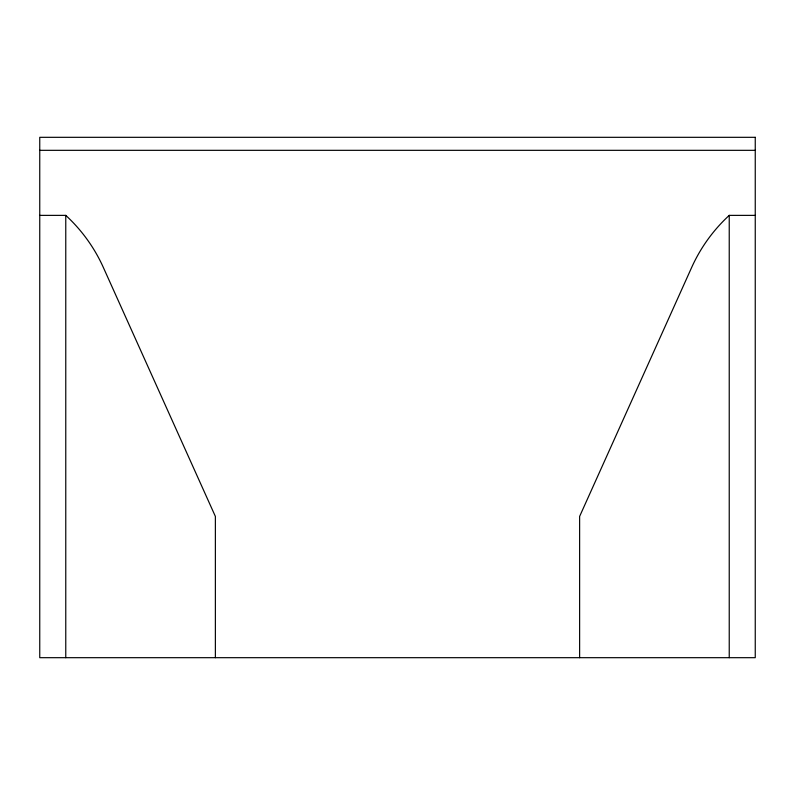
<?xml version="1.0" encoding="UTF-8"?>
<svg xmlns="http://www.w3.org/2000/svg" width="795" height="795" viewBox="0 0 795 795"><rect width="100%" height="100%" fill="white"/><g stroke="black" fill="none" stroke-linecap="round" stroke-linejoin="round"><path stroke-width="1.19" d="M39.75 150.325L755.25 150.325M39.75 215.375L65.766 215.375A159.755 159.755 0 0 1 103.32 267.408L215.375 516.422L215.375 657.684M579.625 657.684L579.625 516.422L691.68 267.408A159.755 159.755 0 0 1 729.234 215.375L755.25 215.375M729.234 215.375L729.234 657.684M65.766 215.375L65.766 657.684M755.25 137.316L39.75 137.316L39.75 657.684L755.25 657.684L755.25 137.316"/></g></svg>
